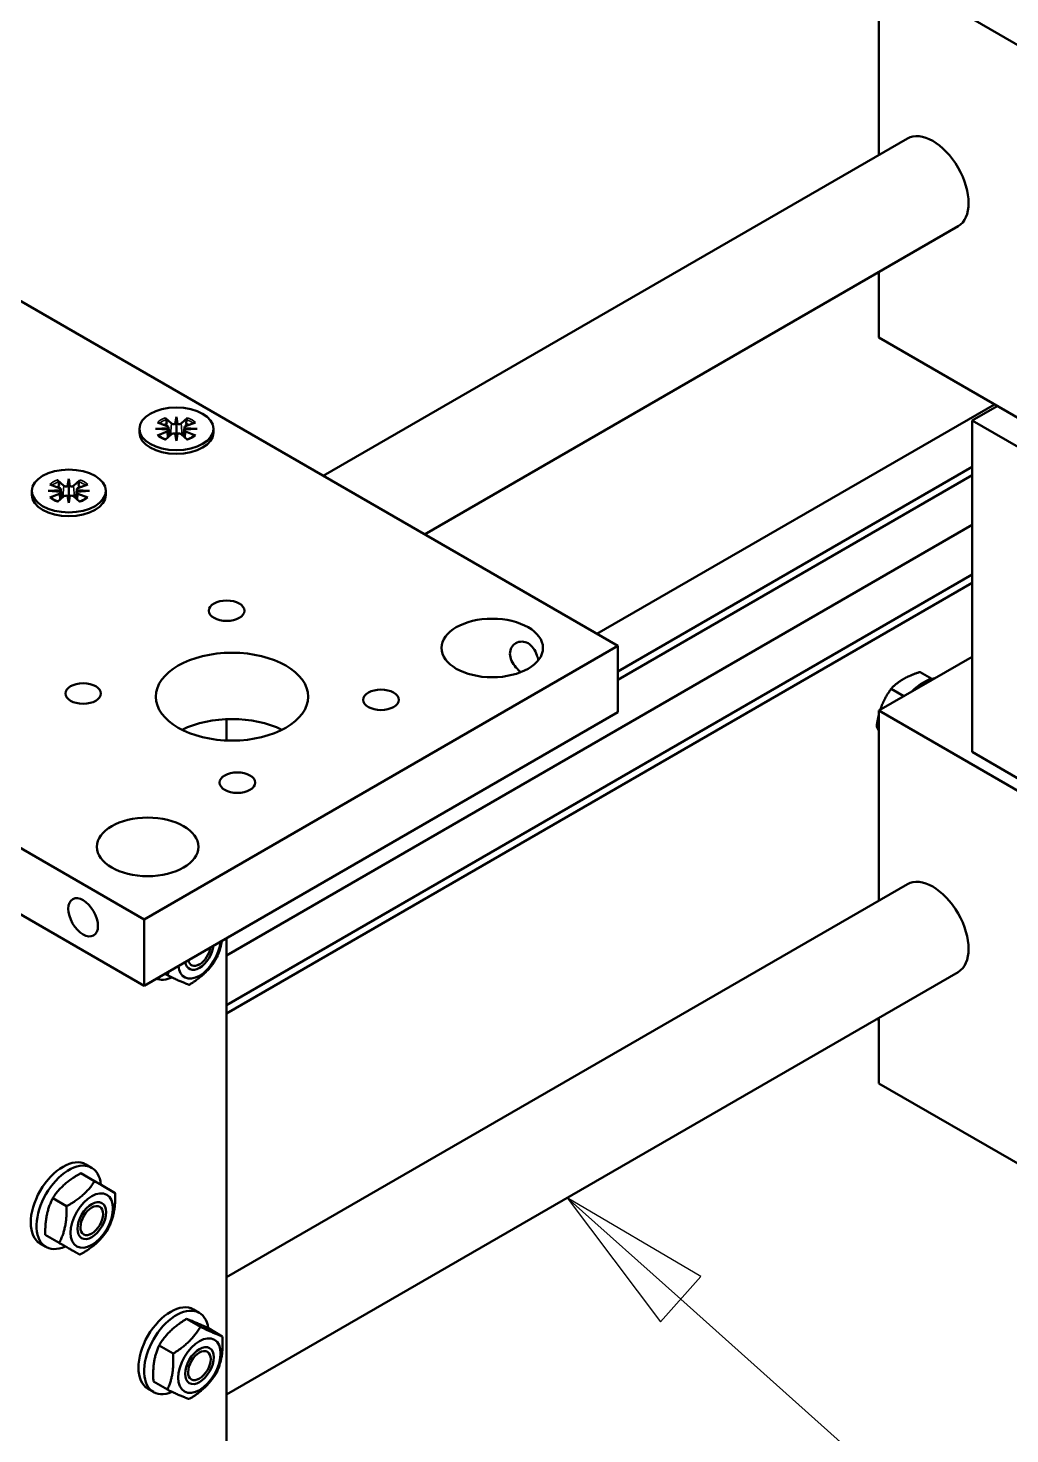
# Model space of a CAD drawing. Header units: millimetres. Extents: x -1492 to 2520, y -1551 to 1782.
# Drawn here: x 1545.7 to 1642.5, y 1274.8 to 1413.4 of the extents above; entities that cross this region are included whole.
import ezdxf

# ---------------------------------------------------------------- set-up
doc = ezdxf.new("R2010")
doc.units = ezdxf.units.MM
doc.header["$LTSCALE"] = 6
for name, color, linetype, lineweight in [('Symbol (ISO)', 7, 'Continuous', 25), ('Visible (ISO)', 7, 'Continuous', 50), ('Visible Narrow (ISO)', 7, 'Continuous', 35)]:
    doc.layers.add(name, color=color, linetype=linetype, lineweight=lineweight)

# ---------------------------------------------------------------- blocks, each defined once
blk = doc.blocks.new('Balloon16')
at = {"layer": 'Symbol (ISO)'}
for p, q in [((268.336, 214.686), (266.472, 216.351)), ((268.669, 215.059), (266.472, 216.351)), ((266.472, 216.351), (268.003, 214.313)), ((268.003, 214.313), (268.669, 215.059)), ((268.336, 214.686), (277.865, 206.174))]:
    blk.add_line(p, q, dxfattribs=at)
at = {"layer": 'Symbol (ISO)', "flags": 128}
blk.add_lwpolyline([(268.669, 215.059), (266.472, 216.351), (268.003, 214.313), (268.669, 215.059)], dxfattribs=at)
at = {"layer": 'Symbol (ISO)'}
blk.add_solid([(268.669, 215.059), (266.472, 216.351), (268.003, 214.313), (268.669, 215.059)], dxfattribs=at)

msp = doc.modelspace()

# ---------------------------------------------------------------- linework, layer by layer
at = {"layer": 'Visible (ISO)'}
for p, q in [((1629.55, 1419.6), (1629.55, 1400.88)), ((1643.69, 1411.43), (1629.55, 1419.6)), ((1574.77, 1369.25), (1632.35, 1402.49)), ((1584.77, 1363.47), (1637.35, 1393.83)), ((1629.55, 1389.33), (1629.55, 1382.86)), ((1540.52, 1389.02), (1603.81, 1352.48)), ((1629.55, 1382.86), (1643.69, 1374.69)), ((1601.75, 1353.67), (1640.93, 1376.28)), ((1641.21, 1376.12), (1638.74, 1374.7)), ((1558.45, 1374.51), (1559.42, 1374.15)), ((1559.21, 1374.95), (1559.84, 1374.4)), ((1560.2, 1374.35), (1560.32, 1375.06)), ((1560.32, 1375.06), (1560.44, 1374.35)), ((1560.32, 1375.06), (1560.32, 1374.27)), ((1560.32, 1374.27), (1560.32, 1373.17)), ((1561.43, 1374.95), (1560.8, 1374.4)), ((1562.2, 1374.51), (1561.23, 1374.15)), ((1638.74, 1374.7), (1644.4, 1371.43)), ((1638.74, 1374.7), (1638.74, 1342.04)), ((1556.67, 1373.87), (1556.67, 1373.51)), ((1558.27, 1373.87), (1559.49, 1373.94)), ((1559.49, 1373.8), (1558.27, 1373.87)), ((1558.45, 1373.23), (1559.42, 1373.6)), ((1559.21, 1372.79), (1559.84, 1373.35)), ((1559.53, 1374.03), (1559.63, 1373.16)), ((1559.53, 1373.73), (1559.6, 1373.13)), ((1560.32, 1372.69), (1560.2, 1373.39)), ((1560.44, 1373.39), (1560.32, 1372.69)), ((1560.32, 1372.69), (1560.32, 1373.17)), ((1561.43, 1372.79), (1560.8, 1373.35)), ((1561.02, 1373.18), (1561.01, 1373.16)), ((1561.11, 1374.03), (1561.02, 1373.16)), ((1561.11, 1373.73), (1561.05, 1373.13)), ((1561.15, 1373.94), (1562.37, 1373.87)), ((1562.37, 1373.87), (1561.15, 1373.8)), ((1562.2, 1373.23), (1561.23, 1373.6)), ((1563.97, 1373.87), (1563.97, 1373.51)), ((1638.74, 1370.12), (1603.81, 1349.95)), ((1548.61, 1368.83), (1549.24, 1368.27)), ((1549.6, 1368.23), (1549.72, 1368.93)), ((1549.72, 1368.93), (1549.83, 1368.23)), ((1549.72, 1368.93), (1549.72, 1368.15)), ((1550.82, 1368.83), (1550.19, 1368.27)), ((1603.81, 1349.14), (1638.74, 1369.31)), ((1546.07, 1367.75), (1546.07, 1367.38)), ((1547.67, 1367.75), (1548.89, 1367.82)), ((1548.89, 1367.68), (1547.67, 1367.75)), ((1547.84, 1368.39), (1548.81, 1368.03)), ((1547.84, 1367.11), (1548.81, 1367.47)), ((1548.61, 1366.67), (1549.24, 1367.23)), ((1548.93, 1367.91), (1549.02, 1367.03)), ((1548.93, 1367.61), (1548.99, 1367.01)), ((1549.72, 1366.57), (1549.6, 1367.27)), ((1549.72, 1368.15), (1549.72, 1367.05)), ((1549.83, 1367.27), (1549.72, 1366.57)), ((1550.82, 1366.67), (1550.19, 1367.23)), ((1550.5, 1367.91), (1550.41, 1367.03)), ((1550.5, 1367.61), (1550.44, 1367.01)), ((1550.55, 1367.82), (1551.77, 1367.75)), ((1551.77, 1367.75), (1550.55, 1367.68)), ((1551.59, 1368.39), (1550.62, 1368.03)), ((1551.59, 1367.11), (1550.62, 1367.47)), ((1553.37, 1367.75), (1553.37, 1367.38)), ((1549.72, 1366.57), (1549.72, 1367.05)), ((1550.41, 1367.05), (1550.41, 1367.04)), ((1565.27, 1321.99), (1638.74, 1364.41)), ((1557.14, 1325.54), (1493.85, 1362.07)), ((1638.74, 1359.51), (1565.27, 1317.09)), ((1565.27, 1316.27), (1638.74, 1358.69)), ((1557.14, 1319), (1493.85, 1355.54)), ((1603.81, 1352.48), (1557.14, 1325.54)), ((1603.81, 1352.48), (1603.81, 1345.95)), ((1638.74, 1351.42), (1629.55, 1346.11)), ((1634.77, 1349.24), (1633.6, 1349.91)), ((1632.01, 1347.53), (1630.75, 1348.26)), ((1603.81, 1345.95), (1557.14, 1319)), ((1565.27, 1345.27), (1565.27, 1343.16)), ((1629.55, 1346.11), (1629.55, 1327.39)), ((1643.69, 1337.95), (1629.55, 1346.11)), ((1629.55, 1344.45), (1629.32, 1344.58)), ((1638.74, 1342.04), (1644.4, 1338.77)), ((1565.27, 1290.28), (1632.35, 1329.01)), ((1557.14, 1325.54), (1557.14, 1319)), ((1565.27, 1323.7), (1565.27, 1245.72)), ((1559.18, 1320.18), (1559.43, 1320.03)), ((1562.58, 1321.11), (1562.47, 1321.05)), ((1565.27, 1278.73), (1637.35, 1320.35)), ((1629.55, 1315.84), (1629.55, 1309.37)), ((1629.55, 1309.37), (1643.69, 1301.21)), ((1551.4, 1301.39), (1551.97, 1301.06)), ((1550.89, 1300.52), (1552.26, 1299.73)), ((1552.92, 1299.37), (1554.29, 1298.57)), ((1548.13, 1298.06), (1549.5, 1297.27)), ((1553.09, 1296.5), (1553.09, 1296.63)), ((1547.4, 1294.45), (1548.78, 1293.65)), ((1551.98, 1294.57), (1551.87, 1294.51)), ((1546.9, 1293.59), (1547.47, 1293.27)), ((1562.01, 1287.1), (1562.57, 1286.77)), ((1561.32, 1286.17), (1562.69, 1285.38)), ((1563.47, 1285.25), (1564.84, 1284.45)), ((1558.61, 1283.54), (1559.99, 1282.75)), ((1563.7, 1282.21), (1563.7, 1282.34)), ((1558.06, 1279.99), (1559.44, 1279.2)), ((1562.58, 1280.29), (1562.47, 1280.22)), ((1557.51, 1279.3), (1558.07, 1278.98))]:
    msp.add_line(p, q, dxfattribs=at)
for centre, major_axis, ratio, start_param, end_param in [((1634.85, 1398.16), (-2.5, 4.33), 0.57735, 3.141593, 6.283185), ((1560.32, 1373.51), (1.75, 0), 0.57735, 2.116938, 2.310464), ((1559.27, 1374.02), (0.26, 0), 0.57735, 5.708993, 7.276863), ((1560.06, 1374.48), (0.26, 0), 0.57735, 3.718711, 5.286581), ((1560.1, 1374.65), (0.228, -0.377), 0.211826, 5.500166, 6.238981), ((1560.55, 1374.65), (0.228, 0.377), 0.211826, 3.185797, 3.924612), ((1560.58, 1374.48), (0.26, 0), 0.57735, 4.138197, 5.706067), ((1561.37, 1374.02), (-0.26, 0), 0.57735, 5.289508, 6.857378), ((1560.32, 1373.51), (1.75, 0), 0.57735, 0.831129, 1.024655), ((1560.32, 1373.51), (3.65, 0), 0.57735, 3.141593, 6.283185), ((1559.27, 1373.72), (0.26, 0), 0.57735, 5.289508, 6.857378), ((1559.28, 1374.18), (-0.022, 0.48), 0.494826, 3.80203, 4.171038), ((1560.06, 1373.27), (-0.26, 0), 0.57735, 4.138197, 5.706067), ((1560.1, 1373.45), (-0.236, 0.354), 0.140064, 3.730176, 4.468991), ((1560.55, 1373.45), (-0.236, -0.354), 0.140064, 4.955786, 5.694601), ((1560.58, 1373.27), (-0.26, 0), 0.57735, 3.718711, 5.286581), ((1561.37, 1373.72), (-0.26, 0), 0.57735, 5.708993, 7.276863), ((1561.37, 1374.18), (-0.022, -0.48), 0.494826, 5.25374, 5.622748), ((1549.72, 1367.38), (3.65, 0), 0.57735, 3.141593, 6.283185), ((1549.72, 1367.38), (1.75, 0), 0.57735, 2.116938, 2.310464), ((1548.67, 1367.9), (0.26, 0), 0.57735, 5.708993, 7.276863), ((1548.67, 1367.6), (0.26, 0), 0.57735, 5.289508, 6.857378), ((1548.67, 1368.06), (-0.022, 0.48), 0.494826, 3.80203, 4.171038), ((1549.46, 1368.35), (0.26, 0), 0.57735, 3.718711, 5.286581), ((1549.46, 1367.14), (-0.26, 0), 0.57735, 4.138197, 5.706067), ((1549.49, 1368.53), (0.228, -0.377), 0.211826, 5.500166, 6.238981), ((1549.49, 1367.32), (-0.236, 0.354), 0.140064, 3.730176, 4.468991), ((1549.94, 1368.53), (0.228, 0.377), 0.211826, 3.185797, 3.924612), ((1549.94, 1367.32), (-0.236, -0.354), 0.140064, 4.955786, 5.694601), ((1549.98, 1368.35), (0.26, 0), 0.57735, 4.138197, 5.706067), ((1549.98, 1367.14), (-0.26, 0), 0.57735, 3.718711, 5.286581), ((1550.76, 1367.9), (-0.26, 0), 0.57735, 5.289508, 6.857378), ((1550.76, 1367.6), (-0.26, 0), 0.57735, 5.708993, 7.276863), ((1550.76, 1368.06), (-0.022, -0.48), 0.494826, 5.25374, 5.622748), ((1549.72, 1367.38), (1.75, 0), 0.57735, 0.831129, 1.024655), ((1633.93, 1345.21), (2.25, 3.9), 0.57735, 0.41819, 1.152606), ((1565.8, 1340.95), (-7.5, 0), 0.57735, 3.9961, 5.428678), ((1634.85, 1324.68), (-2.5, 4.33), 0.57735, 3.141593, 6.283185), ((1562.59, 1322.39), (-1.48, -2.55), 0.57735, 5.599658, 8.537509), ((1562.59, 1322.39), (-1, -1.73), 0.57735, 5.648364, 8.488803), ((1562.59, 1322.39), (-0.79, -1.36), 0.57735, 5.68998, 8.447187), ((1560.32, 1323.7), (-2.25, -3.9), 0.57735, 0.105724, 0.651141), ((1549.15, 1297.49), (-2.25, -3.9), 0.57735, 3.141593, 6.283185), ((1549.72, 1297.16), (-2.25, -3.9), 0.57735, 2.464847, 6.961189), ((1559.76, 1283.2), (-2.25, -3.9), 0.57735, 3.141593, 6.283185), ((1560.32, 1282.87), (-2.25, -3.9), 0.57735, 2.50878, 6.931929)]:
    msp.add_ellipse(centre, major_axis=major_axis, ratio=ratio, start_param=start_param, end_param=end_param, dxfattribs=at)
for centre, major_axis in [((1560.32, 1373.87), (3.65, 0)), ((1549.72, 1367.75), (3.65, 0)), ((1565.27, 1355.95), (1.75, 0)), ((1591.44, 1352.28), (5, 0)), ((1565.8, 1347.48), (7.5, 0)), ((1551.13, 1347.79), (1.75, 0)), ((1580.48, 1347.17), (1.75, 0)), ((1566.33, 1339.01), (1.75, 0)), ((1557.49, 1332.68), (5, 0)), ((1551.13, 1325.74), (-1.03, 1.79)), ((1551.98, 1295.86), (-1.48, -2.55)), ((1551.98, 1295.86), (1, 1.73)), ((1551.98, 1295.86), (-0.79, -1.36)), ((1562.59, 1281.57), (-1.48, -2.55)), ((1562.59, 1281.57), (-1, -1.73)), ((1562.59, 1281.57), (-0.79, -1.36))]:
    msp.add_ellipse(centre, major_axis=major_axis, ratio=0.57735, dxfattribs=at)
for points, weights in [([(1629.42, 1389.25), (1629.48, 1389.13), (1629.55, 1389.01)], [1.01504665474, 1.01999546792, 1.01871375822]), ([(1559.37, 1374.41), (1559.34, 1374.58), (1559.31, 1374.77)], [1.00963225371, 1.00721437006, 1.00292654222]), ([(1559.42, 1374.15), (1559.41, 1374.19), (1559.4, 1374.24)], [1.01224163851, 1.01196306984, 1.0115344029]), ([(1561.24, 1374.24), (1561.23, 1374.19), (1561.23, 1374.15)], [1.01153440287, 1.01196306983, 1.01224163851]), ([(1561.34, 1374.77), (1561.3, 1374.58), (1561.27, 1374.41)], [1.00292654222, 1.00721437006, 1.00963225371]), ([(1559.63, 1373.16), (1559.63, 1373.17), (1559.63, 1373.18)], [1.07590937215, 1.07009535136, 1.06427568713]), ([(1548.77, 1368.28), (1548.73, 1368.46), (1548.7, 1368.65)], [1.00963225371, 1.00721437006, 1.00292654222]), ([(1550.73, 1368.65), (1550.7, 1368.46), (1550.67, 1368.28)], [1.00292654222, 1.00721437006, 1.00963225371]), ([(1548.81, 1368.02), (1548.8, 1368.07), (1548.8, 1368.12)], [1.01224163851, 1.01196306984, 1.0115344029]), ([(1550.64, 1368.12), (1550.63, 1368.07), (1550.62, 1368.02)], [1.01153440287, 1.01196306983, 1.01224163851]), ([(1549.03, 1367.04), (1549.02, 1367.05), (1549.02, 1367.05)], [1.07590937215, 1.07009535136, 1.06427568713]), ([(1631.95, 1349.22), (1631.29, 1348.83), (1630.75, 1348.26)], [1, 1.0379548493, 1]), ([(1633.6, 1349.91), (1632.62, 1349.6), (1631.95, 1349.22)], [1, 1.0379548493, 1]), ([(1630.75, 1348.26), (1630.14, 1347.4), (1629.81, 1346.55)], [1, 1.0379548493, 1]), ([(1629.81, 1346.55), (1629.74, 1346.37), (1629.68, 1346.19)], [1, 1.00763445686, 1.01219763652]), ([(1629.55, 1345.74), (1629.41, 1345.21), (1629.32, 1344.58)], [1.01871375822, 1.02121432204, 1]), ([(1629.32, 1344.58), (1629.41, 1344.34), (1629.55, 1344.1)], [1, 1.02121432204, 1.01871375822]), ([(1564.8, 1323.42), (1564.67, 1322.56), (1564.28, 1321.71)], [1.07723107568, 1.08038665691, 1]), ([(1564.28, 1321.71), (1563.34, 1320.16), (1561.58, 1319.09)], [1, 1.15470053838, 1]), ([(1559.43, 1320.03), (1559.52, 1320.23), (1559.59, 1320.42)], [1, 1.01737719397, 1.03085049887]), ([(1561.58, 1319.09), (1560.92, 1319.32), (1559.43, 1320.03)], [1, 1.15470053838, 1]), ([(1629.42, 1315.77), (1629.48, 1315.65), (1629.55, 1315.52)], [1.01504665475, 1.01999546792, 1.01871375822]), ([(1550.89, 1300.52), (1549.1, 1299.53), (1548.13, 1298.06)], [1, 1.15470053838, 1]), ([(1549.5, 1297.27), (1551.29, 1298.26), (1552.26, 1299.73)], [1, 1.15470053838, 1]), ([(1552.92, 1299.37), (1551.49, 1300.18), (1550.89, 1300.52)], [1, 1.15470053838, 1]), ([(1552.26, 1299.73), (1553.69, 1298.91), (1554.29, 1298.57)], [1, 1.15470053838, 1]), ([(1548.13, 1298.06), (1547.36, 1296.49), (1547.4, 1294.45)], [1, 1.15470053838, 1]), ([(1554.29, 1298.57), (1554.34, 1296.53), (1553.56, 1294.96)], [1, 1.15470053838, 1]), ([(1548.78, 1293.65), (1549.55, 1295.22), (1549.5, 1297.27)], [1, 1.15470053838, 1]), ([(1553.56, 1294.96), (1552.6, 1293.49), (1550.81, 1292.5)], [1, 1.15470053838, 1]), ([(1550.81, 1292.5), (1550.2, 1292.84), (1548.78, 1293.65)], [1, 1.15470053838, 1]), ([(1561.32, 1286.17), (1559.55, 1285.1), (1558.61, 1283.54)], [1, 1.15470053838, 1]), ([(1563.47, 1285.25), (1561.98, 1285.95), (1561.32, 1286.17)], [1, 1.15470053838, 1]), ([(1559.99, 1282.75), (1561.75, 1283.83), (1562.69, 1285.38)], [1, 1.15470053838, 1]), ([(1562.69, 1285.38), (1564.18, 1284.68), (1564.84, 1284.45)], [1, 1.15470053838, 1]), ([(1564.84, 1284.45), (1564.98, 1282.44), (1564.29, 1280.9)], [1, 1.15470053838, 1]), ([(1558.61, 1283.54), (1557.93, 1282), (1558.06, 1279.99)], [1, 1.15470053838, 1]), ([(1559.44, 1279.2), (1560.12, 1280.74), (1559.99, 1282.75)], [1, 1.15470053838, 1]), ([(1564.29, 1280.9), (1563.35, 1279.35), (1561.59, 1278.27)], [1, 1.15470053838, 1]), ([(1561.59, 1278.27), (1560.92, 1278.49), (1559.44, 1279.2)], [1, 1.15470053838, 1])]:
    msp.add_rational_spline(points, weights, degree=2, dxfattribs=at)
for points, knots in [([(1559.21, 1374.95), (1559.23, 1374.94), (1559.24, 1374.92), (1559.27, 1374.88), (1559.28, 1374.86), (1559.3, 1374.81), (1559.3, 1374.79), (1559.31, 1374.77)], [0.03061008, 0.03061008, 0.03061008, 0.03061008, 0.03823499, 0.03823499, 0.0458563, 0.0458563, 0.05210472, 0.05210472, 0.05210472, 0.05210472]), ([(1561.34, 1374.77), (1561.34, 1374.79), (1561.35, 1374.81), (1561.36, 1374.86), (1561.38, 1374.88), (1561.4, 1374.92), (1561.42, 1374.94), (1561.43, 1374.95)], [0.07019749, 0.07019749, 0.07019749, 0.07019749, 0.07644591, 0.07644591, 0.08406722, 0.08406722, 0.09169213, 0.09169213, 0.09169213, 0.09169213]), ([(1558.45, 1373.23), (1558.47, 1373.24), (1558.49, 1373.25), (1558.54, 1373.24), (1558.56, 1373.24), (1558.58, 1373.22), (1558.59, 1373.22), (1558.59, 1373.21)], [0.03061008, 0.03061008, 0.03061008, 0.03061008, 0.03823499, 0.03823499, 0.0458563, 0.0458563, 0.04902162, 0.04902162, 0.04902162, 0.04902162]), ([(1559.25, 1372.83), (1559.21, 1372.84), (1559.16, 1372.86), (1559.06, 1372.9), (1559.01, 1372.93), (1558.91, 1372.98), (1558.86, 1373.01), (1558.78, 1373.06), (1558.73, 1373.09), (1558.66, 1373.15), (1558.62, 1373.18), (1558.59, 1373.21)], [2.9054567, 2.9054567, 2.9054567, 2.9054567, 2.9902069, 2.9902069, 3.0908314, 3.0908314, 3.1914559, 3.1914559, 3.2920804, 3.2920804, 3.392705, 3.392705, 3.392705, 3.392705]), ([(1562.05, 1373.21), (1562.02, 1373.18), (1561.99, 1373.15), (1561.91, 1373.09), (1561.87, 1373.06), (1561.78, 1373.01), (1561.74, 1372.98), (1561.64, 1372.93), (1561.59, 1372.9), (1561.49, 1372.86), (1561.44, 1372.84), (1561.39, 1372.83)], [1.319684, 1.319684, 1.319684, 1.319684, 1.4203085, 1.4203085, 1.520933, 1.520933, 1.6215575, 1.6215575, 1.722182, 1.722182, 1.8069323, 1.8069323, 1.8069323, 1.8069323]), ([(1562.05, 1373.21), (1562.06, 1373.22), (1562.07, 1373.22), (1562.09, 1373.24), (1562.11, 1373.24), (1562.15, 1373.25), (1562.18, 1373.24), (1562.2, 1373.23)], [0.0732806, 0.0732806, 0.0732806, 0.0732806, 0.07644591, 0.07644591, 0.08406722, 0.08406722, 0.09169213, 0.09169213, 0.09169213, 0.09169213]), ([(1548.61, 1368.83), (1548.62, 1368.82), (1548.64, 1368.8), (1548.66, 1368.76), (1548.67, 1368.73), (1548.69, 1368.69), (1548.7, 1368.67), (1548.7, 1368.65)], [0.03061008, 0.03061008, 0.03061008, 0.03061008, 0.03823499, 0.03823499, 0.0458563, 0.0458563, 0.05210472, 0.05210472, 0.05210472, 0.05210472]), ([(1550.73, 1368.65), (1550.74, 1368.67), (1550.74, 1368.69), (1550.76, 1368.73), (1550.77, 1368.76), (1550.79, 1368.8), (1550.81, 1368.82), (1550.82, 1368.83)], [0.07019749, 0.07019749, 0.07019749, 0.07019749, 0.07644591, 0.07644591, 0.08406722, 0.08406722, 0.09169213, 0.09169213, 0.09169213, 0.09169213]), ([(1547.84, 1367.11), (1547.86, 1367.12), (1547.89, 1367.12), (1547.93, 1367.12), (1547.95, 1367.11), (1547.97, 1367.1), (1547.98, 1367.09), (1547.99, 1367.09)], [0.03061008, 0.03061008, 0.03061008, 0.03061008, 0.03823499, 0.03823499, 0.0458563, 0.0458563, 0.04902162, 0.04902162, 0.04902162, 0.04902162]), ([(1548.65, 1366.7), (1548.6, 1366.72), (1548.55, 1366.74), (1548.45, 1366.78), (1548.4, 1366.81), (1548.3, 1366.86), (1548.26, 1366.88), (1548.17, 1366.94), (1548.13, 1366.97), (1548.05, 1367.03), (1548.02, 1367.06), (1547.99, 1367.09)], [2.9054567, 2.9054567, 2.9054567, 2.9054567, 2.9902069, 2.9902069, 3.0908314, 3.0908314, 3.1914559, 3.1914559, 3.2920804, 3.2920804, 3.392705, 3.392705, 3.392705, 3.392705]), ([(1551.45, 1367.09), (1551.41, 1367.06), (1551.38, 1367.03), (1551.3, 1366.97), (1551.26, 1366.94), (1551.18, 1366.88), (1551.13, 1366.86), (1551.03, 1366.81), (1550.98, 1366.78), (1550.88, 1366.74), (1550.83, 1366.72), (1550.78, 1366.7)], [1.319684, 1.319684, 1.319684, 1.319684, 1.4203085, 1.4203085, 1.520933, 1.520933, 1.6215575, 1.6215575, 1.722182, 1.722182, 1.8069323, 1.8069323, 1.8069323, 1.8069323]), ([(1551.45, 1367.09), (1551.45, 1367.09), (1551.46, 1367.1), (1551.48, 1367.11), (1551.5, 1367.12), (1551.54, 1367.12), (1551.57, 1367.12), (1551.59, 1367.11)], [0.0732806, 0.0732806, 0.0732806, 0.0732806, 0.07644591, 0.07644591, 0.08406722, 0.08406722, 0.09169213, 0.09169213, 0.09169213, 0.09169213]), ([(1593.19, 1351.71), (1593.19, 1351.93), (1593.25, 1352.14), (1593.46, 1352.51), (1593.61, 1352.66), (1593.95, 1352.85), (1594.15, 1352.91), (1594.57, 1352.91), (1594.78, 1352.85), (1595.16, 1352.63), (1595.34, 1352.47), (1595.64, 1352.05), (1595.76, 1351.8), (1595.9, 1351.41), (1595.95, 1351.25), (1595.99, 1351.09)], [0, 0, 0, 0, 0.0789464, 0.0789464, 0.1578927, 0.1578927, 0.2367469, 0.2367469, 0.3156011, 0.3156011, 0.3944553, 0.3944553, 0.4733095, 0.4733095, 0.5213261, 0.5213261, 0.5213261, 0.5213261]), ([(1594.25, 1349.89), (1594.08, 1350.04), (1593.92, 1350.2), (1593.61, 1350.57), (1593.46, 1350.79), (1593.25, 1351.26), (1593.19, 1351.5), (1593.19, 1351.71)], [1.0400868, 1.0400868, 1.0400868, 1.0400868, 1.1045116, 1.1045116, 1.183458, 1.183458, 1.2624043, 1.2624043, 1.2624043, 1.2624043])]:
    msp.add_open_spline(points, degree=3, knots=knots, dxfattribs=at)
at = {"layer": 'Visible Narrow (ISO)'}
for p, q in [((1559.84, 1374.4), (1559.75, 1373.26)), ((1560.8, 1374.4), (1560.9, 1373.26)), ((1559.42, 1373.6), (1559.45, 1373)), ((1561.23, 1373.6), (1561.2, 1373)), ((1548.81, 1367.47), (1548.84, 1366.88)), ((1549.24, 1368.27), (1549.14, 1367.14)), ((1550.19, 1368.27), (1550.29, 1367.14)), ((1550.62, 1367.47), (1550.59, 1366.88))]:
    msp.add_line(p, q, dxfattribs=at)
for centre, major_axis, start_param, end_param in [((1560.32, 1373.87), (-2.18, 0), 5.246522, 5.749052), ((1560.32, 1373.78), (1.99, 0), 2.105963, 2.543583), ((1560.32, 1373.78), (1.99, 0), 0.59801, 1.035629), ((1560.32, 1373.87), (-2.18, 0), 3.675726, 4.178256), ((1560.32, 1373.87), (2.18, 0), 3.675726, 4.178256), ((1560.32, 1373.87), (2.18, 0), 5.246522, 5.749052), ((1549.72, 1367.75), (-2.18, 0), 5.246522, 5.749052), ((1549.72, 1367.66), (1.99, 0), 2.105963, 2.543583), ((1549.72, 1367.66), (1.99, 0), 0.59801, 1.035629), ((1549.72, 1367.75), (-2.18, 0), 3.675726, 4.178256), ((1549.72, 1367.75), (2.18, 0), 3.675726, 4.178256), ((1549.72, 1367.75), (2.18, 0), 5.246522, 5.749052)]:
    msp.add_ellipse(centre, major_axis=major_axis, ratio=0.57735, start_param=start_param, end_param=end_param, dxfattribs=at)

# ---------------------------------------------------------------- block references
at = {"layer": 'Symbol (ISO)', "xscale": 6, "yscale": 6, "zscale": 6}
msp.add_blockref('Balloon16', (0, 0), dxfattribs=at)

doc.saveas('drawing.dxf')
